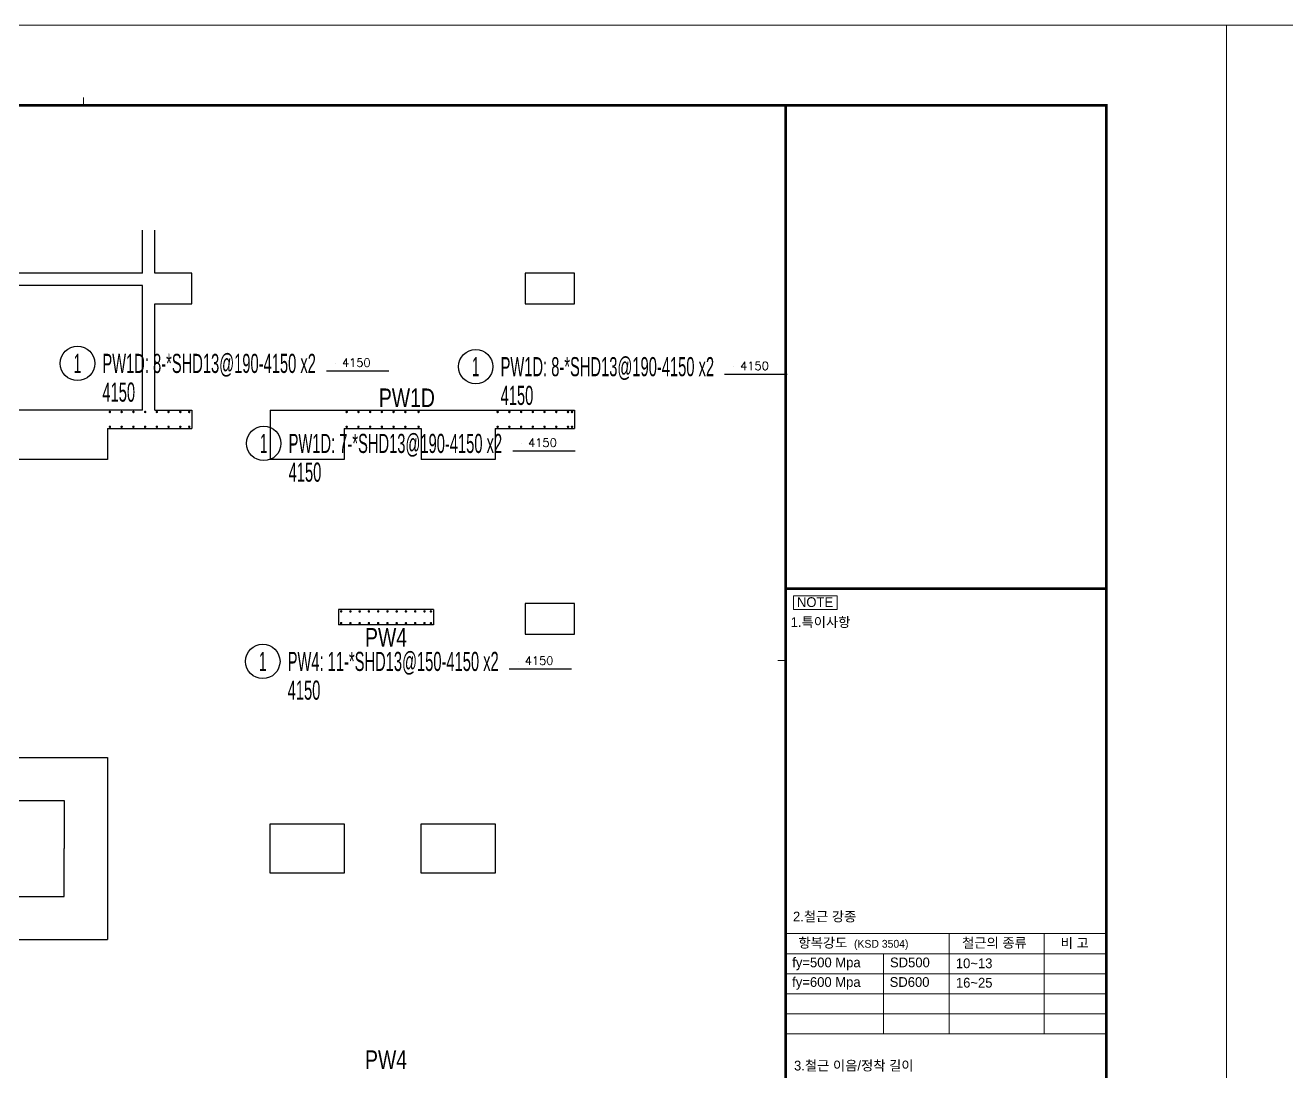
# Model space of a CAD drawing. Header units: millimetres. Extents: x 317501 to 2277231, y -321722 to 1186893.
# Drawn here: x 453560 to 473995, y -225194 to -208244 of the extents above; entities that cross this region are included whole.
import ezdxf
from ezdxf.enums import TextEntityAlignment as Align

# ---------------------------------------------------------------- set-up
doc = ezdxf.new("R2010")
doc.units = ezdxf.units.MM
doc.header["$LTSCALE"] = 57
for name, color, linetype in [('DIM', 7, 'Continuous'), ('RP_TAG', 7, 'Continuous'), ('XREBAR', 1, 'Continuous'), ('XTAG', 7, 'Continuous')]:
    doc.layers.add(name, color=color, linetype=linetype)
doc.layers.add('벽부호', color=3, linetype='Continuous', lineweight=0)
doc.styles.add('RPWK1', font='arial.ttf', dxfattribs={"bigfont": 'whgtxt.shx'})
doc.styles.add('RPWK2', font='romans.shx', dxfattribs={"bigfont": 'whgtxt.shx'})
doc.styles.add('XRebarSheet', font='Hmkmrhd_0.ttf')
doc.styles.add('돋음', font='Dotum.ttf')

# ---------------------------------------------------------------- blocks, each defined once
blk = doc.blocks.new('dhs_sheet2e')
at = {"color": 7}
for p, q in [((55508.9, 57331.7), (55508.9, 57531.5)), ((73013.1, 43498.2), (72813.3, 43498.2)), ((73013.1, 36694), (81003.6, 36694)), ((77085.8, 36694), (77085.8, 34197)), ((79453.7, 36694), (79453.7, 34197)), ((73013.1, 36194.6), (81003.6, 36194.6)), ((75452.6, 36194.6), (75452.6, 34197)), ((73013.1, 35695.2), (81003.6, 35695.2)), ((73013.1, 35195.8), (81003.6, 35195.8)), ((73013.1, 34696.4), (81003.6, 34696.4)), ((73013.1, 34197), (81003.6, 34197))]:
    blk.add_line(p, q, dxfattribs=at)
for points in [[(84000, 0), (84000, 59329.4), (0, 59329.4), (0, 0)], [(73208.2, 45108.5), (74292.8, 45108.5), (74292.8, 44775), (73208.2, 44775)]]:
    blk.add_lwpolyline(points, close=True, dxfattribs=at)
at = {"color": 30, "const_width": 64.9}
blk.add_lwpolyline([(81003.6, 57331.7), (2996.4, 57331.7), (2996.4, 1997.6), (81003.6, 1997.6)], close=True, dxfattribs=at)
at = {"color": 30}
for points, const_width in [([(73013.1, 1997.6), (73013.1, 57331.7)], 64.9), ([(73013.1, 45291.6), (81003.6, 45291.6)], 64.9), ([(73013.1, 37482.7), (81003.6, 37482.7)], 1.25)]:
    blk.add_lwpolyline(points, dxfattribs=dict(at, const_width=const_width))
at = {"ltscale": 2, "const_width": 1.25}
for points in [[(73013.1, 36694), (73013.1, 34197)], [(81003.6, 36694), (81003.6, 34197)]]:
    blk.add_lwpolyline(points, dxfattribs=at)
at = {"color": 7, "style": 'XRebarSheet'}
for s, height, p in [('NOTE', 242.71, (73292, 44833.7)), ('1.특이사항', 242.71, (73135.9, 44335.3)), ('2.철근 강종', 242.71, (73193, 37000.1)), ('3.철근 이음/정착 길이', 242.711, (73219.2, 33284.8))]:
    blk.add_text(s, height=height, dxfattribs=at).set_placement(p)
at = {"color": 3, "style": 'XRebarSheet'}
for s, height, p in [('항복강도', 242.71, (73329, 36346.4)), ('(KSD 3504)', 194.17, (74714.3, 36344.3)), ('철근의 종류', 242.71, (77406.6, 36345.3)), ('비 고', 242.71, (79864.2, 36338.4))]:
    blk.add_text(s, height=height, dxfattribs=at).set_placement(p)
blk = doc.blocks.new('ASGARAE')
at = {"color": 255, "xscale": 0.75, "yscale": 0.75, "zscale": 0.75}
blk.add_blockref('dhs_sheet2e', (0, -44497), dxfattribs=at)
at = {"color": 3, "style": 'XRebarSheet'}
for s, p in [('fy=500 Mpa', (54881, -17605)), ('SD500', (56708, -17605)), ('10~13', (57939, -17622)), ('fy=600 Mpa', (54880, -17971)), ('SD600', (56702, -17971)), ('16~25', (57940, -17984))]:
    blk.add_text(s, height=182, dxfattribs=at).set_placement(p)
blk = doc.blocks.new('XDFHSDHSTHS')
at = {"layer": 'DIM', "color": 5}
for p, q in [((4215, 11195), (4215, 11892)), ((4415, 11195), (4415, 11892)), ((4215, 11195), (-4760, 11195)), ((5015, 11195), (4415, 11195)), ((5015, 10695), (5015, 11195)), ((10415, 11195), (10415, 10695)), ((11215, 11195), (10415, 11195)), ((11215, 10695), (11215, 11195)), ((4215, 10995), (900, 10995)), ((4215, 8975), (4215, 10995)), ((4415, 8975), (4415, 10695)), ((4415, 10695), (5015, 10695)), ((10415, 10695), (11215, 10695)), ((4215, 8975), (-4810, 8975)), ((4415, 8975), (5015, 8975)), ((5015, 8975), (5015, 8675)), ((6285, 8975), (6285, 8175)), ((6285, 8975), (11215, 8975)), ((11215, 8975), (11215, 8675)), ((3650, 8675), (3650, 8175)), ((3650, 8675), (5015, 8675)), ((7485, 8675), (8730, 8675)), ((7485, 8675), (7485, 8175)), ((8730, 8675), (8730, 8175)), ((9930, 8675), (9930, 8175)), ((9930, 8675), (11215, 8675)), ((3650, 8175), (1790, 8175)), ((7485, 8175), (6285, 8175)), ((9930, 8175), (8730, 8175)), ((8930, 5745), (7395, 5745)), ((7395, 5745), (7395, 5495)), ((8930, 5745), (8930, 5495)), ((10415, 5845), (10415, 5345)), ((11215, 5845), (10415, 5845)), ((11215, 5345), (11215, 5845)), ((8930, 5495), (7395, 5495)), ((10415, 5345), (11215, 5345)), ((1790, 3350), (3650, 3350)), ((3650, 3350), (3650, 400)), ((1790, 2650), (2950, 2650)), ((2950, 2650), (2950, 1875)), ((6285, 1475), (6285, 2275)), ((6285, 2275), (7485, 2275)), ((7485, 2275), (7485, 1475)), ((8730, 1475), (8730, 2275)), ((8730, 2275), (9930, 2275)), ((9930, 2275), (9930, 1475)), ((2950, 1100), (2950, 1875)), ((7485, 1475), (6285, 1475)), ((9930, 1475), (8730, 1475)), ((1790, 1100), (2950, 1100)), ((1790, 400), (3650, 400))]:
    blk.add_line(p, q, dxfattribs=at)
blk = doc.blocks.new('*U1488', base_point=(454129.2237, -213720.7513))
at = {"layer": 'RP_TAG', "color": 0, "linetype": 'Continuous', "ltscale": 100}
blk.add_circle((454407.2237, -213720.7513), 279, dxfattribs=at)
at = {"layer": 'RP_TAG', "color": 0, "linetype": 'Continuous', "ltscale": 100, "style": 'RPWK1', "width": 0.5}
blk.add_text('1', height=310, dxfattribs=at).set_placement((454407.2237, -213720.7513), align=Align.MIDDLE_CENTER)
at = {"layer": 'RP_TAG', "color": 0, "linetype": 'Continuous', "ltscale": 100, "style": 'RPWK1', "width": 0.55}
for s, p in [('PW1D: 8-*SHD13@190-4150 x2', (454810.2237, -213720.7513)), ('4150', (454810.2237, -214185.7513))]:
    blk.add_text(s, height=310, dxfattribs=at).set_placement(p, align=Align.MIDDLE_LEFT)
blk = doc.blocks.new('*U1489', base_point=(460579.2826, -213773.8708))
at = {"layer": 'RP_TAG', "color": 0, "linetype": 'Continuous', "ltscale": 100}
blk.add_circle((460857.2826, -213773.8708), 279, dxfattribs=at)
at = {"layer": 'RP_TAG', "color": 0, "linetype": 'Continuous', "ltscale": 100, "style": 'RPWK1', "width": 0.5}
blk.add_text('1', height=310, dxfattribs=at).set_placement((460857.2826, -213773.8708), align=Align.MIDDLE_CENTER)
at = {"layer": 'RP_TAG', "color": 0, "linetype": 'Continuous', "ltscale": 100, "style": 'RPWK1', "width": 0.55}
for s, p in [('PW1D: 8-*SHD13@190-4150 x2', (461260.2826, -213773.8708)), ('4150', (461260.2826, -214238.8708))]:
    blk.add_text(s, height=310, dxfattribs=at).set_placement(p, align=Align.MIDDLE_LEFT)
blk = doc.blocks.new('*U1490', base_point=(457145.8144, -215016.866))
at = {"layer": 'RP_TAG', "color": 0, "linetype": 'Continuous', "ltscale": 100}
blk.add_circle((457423.8144, -215016.866), 279, dxfattribs=at)
at = {"layer": 'RP_TAG', "color": 0, "linetype": 'Continuous', "ltscale": 100, "style": 'RPWK1', "width": 0.5}
blk.add_text('1', height=310, dxfattribs=at).set_placement((457423.8144, -215016.866), align=Align.MIDDLE_CENTER)
at = {"layer": 'RP_TAG', "color": 0, "linetype": 'Continuous', "ltscale": 100, "style": 'RPWK1', "width": 0.55}
for s, p in [('PW1D: 7-*SHD13@190-4150 x2', (457826.8144, -215016.866)), ('4150', (457826.8144, -215481.866))]:
    blk.add_text(s, height=310, dxfattribs=at).set_placement(p, align=Align.MIDDLE_LEFT)
blk = doc.blocks.new('*U1491', base_point=(457130.2173, -218547.4544))
at = {"layer": 'RP_TAG', "color": 0, "linetype": 'Continuous', "ltscale": 100}
blk.add_circle((457408.2173, -218547.4544), 279, dxfattribs=at)
at = {"layer": 'RP_TAG', "color": 0, "linetype": 'Continuous', "ltscale": 100, "style": 'RPWK1', "width": 0.5}
blk.add_text('1', height=310, dxfattribs=at).set_placement((457408.2173, -218547.4544), align=Align.MIDDLE_CENTER)
at = {"layer": 'RP_TAG', "color": 0, "linetype": 'Continuous', "ltscale": 100, "style": 'RPWK1', "width": 0.55}
for s, p in [('PW4: 11-*SHD13@150-4150 x2', (457811.2173, -218547.4544)), ('4150', (457811.2173, -219012.4544))]:
    blk.add_text(s, height=310, dxfattribs=at).set_placement(p, align=Align.MIDDLE_LEFT)

msp = doc.modelspace()

# ---------------------------------------------------------------- linework, layer by layer
at = {"layer": 'RP_TAG', "color": 250, "linetype": 'Continuous', "ltscale": 100}
for p, q in [((458585.5, -213720.8), (458585.5, -213720.8)), ((465035.5, -213773.9), (465035.5, -213773.9)), ((461602, -215016.9), (461602.1, -215016.9)), ((461546.9, -218547.5), (461546.9, -218547.5))]:
    msp.add_line(p, q, dxfattribs=at)
at = {"layer": 'RP_TAG', "color": 1, "linetype": 'Continuous', "ltscale": 100}
for points in [[(458439.8, -213843.3), (459450, -213843.3)], [(464889.8, -213896.5), (465900.1, -213896.5)], [(461456.3, -215139.5), (462466.6, -215139.5)], [(461401.2, -218670), (462411.5, -218670)]]:
    msp.add_lwpolyline(points, dxfattribs=at)
at = {"layer": 'XREBAR', "color": 11, "linetype": 'Continuous', "ltscale": 2.33129e-317, "const_width": 20}
for points in [[(454922.4, -214507.5, -1), (454942.4, -214507.5, -1), (454922.4, -214507.5)], [(455112.4, -214507.5, -1), (455132.4, -214507.5, -1), (455112.4, -214507.5)], [(455302.4, -214507.5, -1), (455322.4, -214507.5, -1), (455302.4, -214507.5)], [(455492.4, -214507.5, -1), (455512.4, -214507.5, -1), (455492.4, -214507.5)], [(455682.4, -214507.5, -1), (455702.4, -214507.5, -1), (455682.4, -214507.5)], [(455872.4, -214507.5, -1), (455892.4, -214507.5, -1), (455872.4, -214507.5)], [(456062.4, -214507.5, -1), (456082.4, -214507.5, -1), (456062.4, -214507.5)], [(456207.4, -214507.5, -1), (456227.4, -214507.5, -1), (456207.4, -214507.5)], [(458757.4, -214507.5, -1), (458777.4, -214507.5, -1), (458757.4, -214507.5)], [(458947.4, -214507.5, -1), (458967.4, -214507.5, -1), (458947.4, -214507.5)], [(459137.4, -214507.5, -1), (459157.4, -214507.5, -1), (459137.4, -214507.5)], [(459327.4, -214507.5, -1), (459347.4, -214507.5, -1), (459327.4, -214507.5)], [(459517.4, -214507.5, -1), (459537.4, -214507.5, -1), (459517.4, -214507.5)], [(459707.4, -214507.5, -1), (459727.4, -214507.5, -1), (459707.4, -214507.5)], [(459922.4, -214507.5, -1), (459942.4, -214507.5, -1), (459922.4, -214507.5)], [(461202.4, -214507.5, -1), (461222.4, -214507.5, -1), (461202.4, -214507.5)], [(461392.4, -214507.5, -1), (461412.4, -214507.5, -1), (461392.4, -214507.5)], [(461582.4, -214507.5, -1), (461602.4, -214507.5, -1), (461582.4, -214507.5)], [(461772.4, -214507.5, -1), (461792.4, -214507.5, -1), (461772.4, -214507.5)], [(461962.4, -214507.5, -1), (461982.4, -214507.5, -1), (461962.4, -214507.5)], [(462152.4, -214507.5, -1), (462172.4, -214507.5, -1), (462152.4, -214507.5)], [(462342.4, -214507.5, -1), (462362.4, -214507.5, -1), (462342.4, -214507.5)], [(462407.4, -214507.5, -1), (462427.4, -214507.5, -1), (462407.4, -214507.5)], [(454922.4, -214747.5, -1), (454942.4, -214747.5, -1), (454922.4, -214747.5)], [(455112.4, -214747.5, -1), (455132.4, -214747.5, -1), (455112.4, -214747.5)], [(455302.4, -214747.5, -1), (455322.4, -214747.5, -1), (455302.4, -214747.5)], [(455492.4, -214747.5, -1), (455512.4, -214747.5, -1), (455492.4, -214747.5)], [(455682.4, -214747.5, -1), (455702.4, -214747.5, -1), (455682.4, -214747.5)], [(455872.4, -214747.5, -1), (455892.4, -214747.5, -1), (455872.4, -214747.5)], [(456062.4, -214747.5, -1), (456082.4, -214747.5, -1), (456062.4, -214747.5)], [(456207.4, -214747.5, -1), (456227.4, -214747.5, -1), (456207.4, -214747.5)], [(458757.4, -214747.5, -1), (458777.4, -214747.5, -1), (458757.4, -214747.5)], [(458947.4, -214747.5, -1), (458967.4, -214747.5, -1), (458947.4, -214747.5)], [(459137.4, -214747.5, -1), (459157.4, -214747.5, -1), (459137.4, -214747.5)], [(459327.4, -214747.5, -1), (459347.4, -214747.5, -1), (459327.4, -214747.5)], [(459517.4, -214747.5, -1), (459537.4, -214747.5, -1), (459517.4, -214747.5)], [(459707.4, -214747.5, -1), (459727.4, -214747.5, -1), (459707.4, -214747.5)], [(459922.4, -214747.5, -1), (459942.4, -214747.5, -1), (459922.4, -214747.5)], [(461202.4, -214747.5, -1), (461222.4, -214747.5, -1), (461202.4, -214747.5)], [(461392.4, -214747.5, -1), (461412.4, -214747.5, -1), (461392.4, -214747.5)], [(461582.4, -214747.5, -1), (461602.4, -214747.5, -1), (461582.4, -214747.5)], [(461772.4, -214747.5, -1), (461792.4, -214747.5, -1), (461772.4, -214747.5)], [(461962.4, -214747.5, -1), (461982.4, -214747.5, -1), (461962.4, -214747.5)], [(462152.4, -214747.5, -1), (462172.4, -214747.5, -1), (462152.4, -214747.5)], [(462342.4, -214747.5, -1), (462362.4, -214747.5, -1), (462342.4, -214747.5)], [(462407.4, -214747.5, -1), (462427.4, -214747.5, -1), (462407.4, -214747.5)], [(458667.4, -217737.5, -1), (458687.4, -217737.5, -1), (458667.4, -217737.5)], [(458817.4, -217737.5, -1), (458837.4, -217737.5, -1), (458817.4, -217737.5)], [(458967.4, -217737.5, -1), (458987.4, -217737.5, -1), (458967.4, -217737.5)], [(459117.4, -217737.5, -1), (459137.4, -217737.5, -1), (459117.4, -217737.5)], [(459267.4, -217737.5, -1), (459287.4, -217737.5, -1), (459267.4, -217737.5)], [(459417.4, -217737.5, -1), (459437.4, -217737.5, -1), (459417.4, -217737.5)], [(459567.4, -217737.5, -1), (459587.4, -217737.5, -1), (459567.4, -217737.5)], [(459717.4, -217737.5, -1), (459737.4, -217737.5, -1), (459717.4, -217737.5)], [(459867.4, -217737.5, -1), (459887.4, -217737.5, -1), (459867.4, -217737.5)], [(460017.4, -217737.5, -1), (460037.4, -217737.5, -1), (460017.4, -217737.5)], [(460122.4, -217737.5, -1), (460142.4, -217737.5, -1), (460122.4, -217737.5)], [(458667.4, -217927.5, -1), (458687.4, -217927.5, -1), (458667.4, -217927.5)], [(458817.4, -217927.5, -1), (458837.4, -217927.5, -1), (458817.4, -217927.5)], [(458967.4, -217927.5, -1), (458987.4, -217927.5, -1), (458967.4, -217927.5)], [(459117.4, -217927.5, -1), (459137.4, -217927.5, -1), (459117.4, -217927.5)], [(459267.4, -217927.5, -1), (459287.4, -217927.5, -1), (459267.4, -217927.5)], [(459417.4, -217927.5, -1), (459437.4, -217927.5, -1), (459417.4, -217927.5)], [(459567.4, -217927.5, -1), (459587.4, -217927.5, -1), (459567.4, -217927.5)], [(459717.4, -217927.5, -1), (459737.4, -217927.5, -1), (459717.4, -217927.5)], [(459867.4, -217927.5, -1), (459887.4, -217927.5, -1), (459867.4, -217927.5)], [(460017.4, -217927.5, -1), (460037.4, -217927.5, -1), (460017.4, -217927.5)], [(460122.4, -217927.5, -1), (460142.4, -217927.5, -1), (460122.4, -217927.5)]]:
    msp.add_lwpolyline(points, format="xyb", dxfattribs=at)

# ---------------------------------------------------------------- block references
at = {"layer": 'RP_TAG', "color": 11, "linetype": 'Continuous', "ltscale": 1.86612e-317}
for name, p in [('*U1488', (454129.2, -213720.8)), ('*U1489', (460579.3, -213773.9)), ('*U1490', (457145.8, -215016.9)), ('*U1491', (457130.2, -218547.5))]:
    msp.add_blockref(name, p, dxfattribs=at)
at = {"layer": 'XTAG', "color": 4}
msp.add_blockref('XDFHSDHSTHS', (451242.4, -223452.5), dxfattribs=at)
at = {"layer": '벽부호', "color": 4, "xscale": 0.8666666632494344, "yscale": 0.8666666632494344, "zscale": 0.8666666632494344}
for p in [(418420.9, -208244.1), (473020.9, -208244.1)]:
    msp.add_blockref('ASGARAE', p, dxfattribs=at)

# ---------------------------------------------------------------- texts
at = {"layer": 'RP_TAG', "color": 2, "linetype": 'Continuous', "ltscale": 100, "style": 'RPWK2'}
for p in [(458922.7, -213816.2), (465372.8, -213869.3), (461939.3, -215112.3), (461884.2, -218642.9)]:
    msp.add_text('4150', height=135.02, dxfattribs=at).set_placement(p, align=Align.BOTTOM_CENTER)
at = {"layer": '벽부호', "style": '돋음', "width": 0.8}
for s, p in [('PW1D', (459742.5, -214277.5)), ('PW4', (459404.9, -218157.5)), ('PW4', (459404.9, -224997.5))]:
    msp.add_text(s, height=300, dxfattribs=at).set_placement(p, align=Align.MIDDLE_CENTER)

doc.saveas('drawing.dxf')
